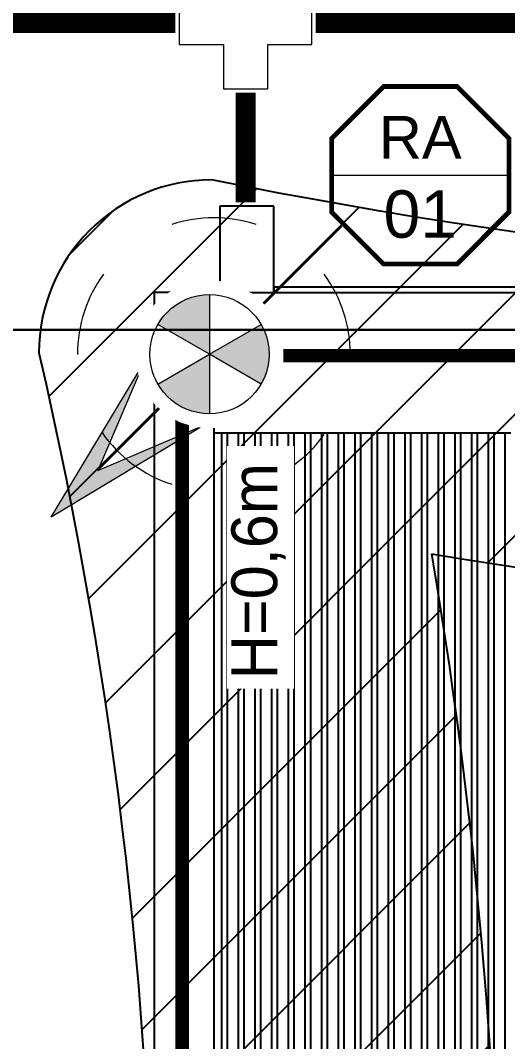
# Model space of a CAD drawing. Header units: millimetres. Extents: x -107267 to 109426, y -98906 to 83910.
# Drawn here: x -21905 to -20097, y -2639 to 1147 of the extents above; entities that cross this region are included whole.
import ezdxf
from ezdxf.enums import TextEntityAlignment as Align

# ---------------------------------------------------------------- set-up
doc = ezdxf.new("R2010")
doc.units = ezdxf.units.MM
doc.linetypes.add('ACAD_ISO10W100', pattern=[18, 12, -3, 0, -3])
doc.linetypes.add('ACAD_ISO12W100', pattern=[21, 12, -3, 0, -3, 0, -3])
for name, color, linetype in [('00 - wipout', 1, 'Continuous'), ('00 - ZONA DE PROTEÇÃO', 4, 'Continuous'), ('00 - Zona de proteção 2d', 4, 'Continuous'), ('Front View-MISC', 7, 'Continuous'), ('Top (Plan) View-MISC', 7, 'Continuous')]:
    doc.layers.add(name, color=color, linetype=linetype)
for name, color, linetype, lineweight in [('000-M3G-MALHA NOVA', 5, 'ACAD_ISO10W100', 0), ('00_m3g_spda.capt_novo', 5, 'Continuous', 9), ('00_m3g_spda_ater_cabo50', 1, 'Continuous', 9), ('00_SPDA_captacao_novo', 5, 'Continuous', 9)]:
    doc.layers.add(name, color=color, linetype=linetype, lineweight=lineweight)
doc.styles.add('ARIAL', font='arial.ttf')
doc.styles.add('PDR2.0', font='romans.shx', dxfattribs={"height": 2})

# ---------------------------------------------------------------- blocks, each defined once
blk = doc.blocks.new('*U24')
at = {"lineweight": 9, "style": 'PDR2.0'}
blk.add_text('MCDH', height=1.7, dxfattribs=at).set_placement((-3.015, 1.248))
at = {"color": 255, "lineweight": 0}
blk.add_wipeout([(-2.085, 0.773), (-2.085, -0.773), (-0.773, -0.773), (-0.773, -2.085), (0.773, -2.085), (0.773, -0.773), (2.085, -0.773), (2.085, 0.773)], dxfattribs=at)
at = {"lineweight": 9}
blk.add_lwpolyline([(-0.656, -0.656), (-0.656, -1.968), (0.656, -1.968), (0.656, -0.656), (1.968, -0.656), (1.968, 0.656), (0.656, 0.656), (-0.656, 0.656), (-1.968, 0.656), (-1.968, -0.656)], close=True, dxfattribs=at)
blk = doc.blocks.new('M3G_P_PONTOS DESC')
blk.add_wipeout([(-1.552, 3.747), (-3.747, 1.552), (-3.747, -1.552), (-1.552, -3.747), (1.552, -3.747), (3.747, -1.552), (3.747, 1.552), (1.552, 3.747)])
blk.add_wipeout([(-3.747, 1.552), (-3.747, -1.552), (-1.552, -3.747), (1.552, -3.747), (3.747, -1.552), (3.747, 1.552), (1.552, 3.747), (-1.552, 3.747)])
blk.add_line((-3.747, 0), (3.747, 0))
at = {"const_width": 0.2}
blk.add_lwpolyline([(3.747, 1.552), (1.552, 3.747), (-1.552, 3.747), (-3.747, 1.552), (-3.747, -1.552), (-1.552, -3.747), (1.552, -3.747), (3.747, -1.552)], close=True, dxfattribs=at)
at = {"style": 'ARIAL'}
for tag, height, p in [('PREDIO', 2.3, (0, 0.704)), ('PONTO', 2, (0, -2.639))]:
    blk.add_attdef(tag, text='', height=height, dxfattribs=at).set_placement(p, align=Align.CENTER)
blk = doc.blocks.new('*U274')
at = {"lineweight": 9}
h = blk.add_hatch(color=256, dxfattribs=at)
h.dxf.hatch_style = 1
h.paths.add_polyline_path([(-4.834, -4.833), (-2.095, -0.287), (-3.443, -3.444), (-0.284, -2.101)])
for p, q in [((0, 0), (3.796, 3.792)), ((-3.443, -3.444), (-0.854, -0.856))]:
    blk.add_line(p, q, dxfattribs=at)
blk.add_lwpolyline([(-4.834, -4.833), (-2.095, -0.287), (-3.443, -3.444), (-0.284, -2.101)], close=True, dxfattribs=at)
for start, end in [(72, 108), (144, 180), (0, 36), (214.9534, 252), (288, 324)]:
    blk.add_arc((0, 0), 4.051, start, end, dxfattribs=at)
at = {"layer": '00_m3g_spda_ater_cabo50', "linetype": 'ACAD_ISO12W100', "ltscale": 75, "const_width": 0.375}
blk.add_lwpolyline([(0, 0), (-0.597, 0)], dxfattribs=at)
blk.add_attdef('METROS', text='', height=1.7).set_placement((-4.913, 3.845), align=Align.BOTTOM_LEFT)
at = {"color": 255, "lineweight": 0}
blk.add_wipeout([(0.24, -1.362), (0.692, -1.198), (1.059, -0.889), (1.3, -0.473), (1.383, 0), (1.3, 0.473), (1.059, 0.889), (0.692, 1.198), (0.24, 1.362), (-0.24, 1.362), (-0.692, 1.198), (-1.059, 0.889), (-1.3, 0.473), (-1.383, 0), (-1.3, -0.473), (-1.059, -0.889), (-0.692, -1.198), (-0.24, -1.362)], dxfattribs=at)
at = {"lineweight": 9}
blk.add_circle((0, 0), 1.208, dxfattribs=at)
blk = doc.blocks.new('M3G_P_CPTOR AEREO 600')
blk.add_attdef('ALTURA', text='', height=1.7).set_placement((0.739, -2.574), align=Align.TOP_LEFT)
at = {"color": 255, "lineweight": 0}
blk.add_wipeout([(-0.23, 2.19), (-0.68, 2.094), (-1.101, 1.907), (-1.473, 1.636), (-1.781, 1.294), (-2.012, 0.896), (-2.154, 0.458), (-2.202, 0), (-2.154, -0.458), (-2.012, -0.896), (-1.781, -1.294), (-1.473, -1.636), (-1.101, -1.907), (-0.68, -2.094), (-0.23, -2.19), (0.23, -2.19), (0.68, -2.094), (1.101, -1.907), (1.473, -1.636), (1.781, -1.294), (2.012, -0.896), (2.154, -0.458), (2.202, 0), (2.154, 0.458), (2.012, 0.896), (1.781, 1.294), (1.473, 1.636), (1.101, 1.907), (0.68, 2.094), (0.23, 2.19)], dxfattribs=at)
at = {"lineweight": 9}
h = blk.add_hatch(color=256, dxfattribs=at)
h.dxf.hatch_style = 1
h.paths.add_polyline_path([(0.884, 1.532, 0.267949), (-0.884, 1.532), (0, 0)])
h.paths.add_polyline_path([(-1.769, 0, 0.267949), (-0.884, -1.532), (0, 0)])
h.paths.add_polyline_path([(0.884, -1.532, 0.267949), (1.769, 0), (0, 0)])
for p, q in [((0, 0), (-0.884, 1.532)), ((0.884, 1.532), (0, 0)), ((-1.769, 0), (0, 0)), ((0, 0), (-0.884, -1.532)), ((0.884, -1.532), (0, 0)), ((0, 0), (1.769, 0))]:
    blk.add_line(p, q, dxfattribs=at)
blk.add_circle((0, 0), 1.769, dxfattribs=at)
blk = doc.blocks.new('*U349')
at = {"layer": 'Top (Plan) View-MISC', "color": 0, "linetype": 'ByBlock', "lineweight": -2}
for p, q in [((-20964.8, 458.1), (-21164.8, 458.1)), ((-21164.8, 458.1), (-21164.8, 138.1)), ((-20964.8, 138.1), (-20964.8, 458.1))]:
    blk.add_line(p, q, dxfattribs=at)
blk = doc.blocks.new('*U480')
at = {"layer": 'Top (Plan) View-MISC', "color": 0, "linetype": 'ByBlock', "lineweight": -2}
for p, q in [((-21407.7, -7621.9), (-21407.7, 138.1)), ((-21187.7, 138.1), (-21407.7, 138.1)), ((-21187.7, 138.1), (-21187.7, -7621.9))]:
    blk.add_line(p, q, dxfattribs=at)
blk = doc.blocks.new('*U481')
at = {"layer": 'Top (Plan) View-MISC', "color": 0, "linetype": 'ByBlock', "lineweight": -2}
for p, q in [((-21187.7, -381.9), (-21159.4, -381.9)), ((-21138.2, -381.9), (-21097.5, -381.9)), ((-21076.3, -381.9), (-21035.7, -381.9)), ((-21014.4, -381.9), (-20973.8, -381.9)), ((-20952.5, -381.9), (-20911.9, -381.9)), ((-20890.6, -381.9), (-20850, -381.9)), ((-20828.7, -381.9), (-20788.1, -381.9)), ((-20766.8, -381.9), (-20726.2, -381.9)), ((-20704.9, -381.9), (-20664.3, -381.9)), ((-20643.1, -381.9), (-20602.4, -381.9)), ((-20581.2, -381.9), (-20540.5, -381.9)), ((-20519.3, -381.9), (-20478.6, -381.9)), ((-20457.4, -381.9), (-20416.7, -381.9)), ((-20395.5, -381.9), (-20354.8, -381.9)), ((-20333.6, -381.9), (-20292.9, -381.9)), ((-20271.7, -381.9), (-20231, -381.9)), ((-20209.8, -381.9), (-20169.1, -381.9)), ((-20147.9, -381.9), (-20107.2, -381.9))]:
    blk.add_line(p, q, dxfattribs=at)
blk = doc.blocks.new('*U482')
at = {"layer": 'Top (Plan) View-MISC', "color": 0, "linetype": 'ByBlock', "lineweight": -2}
for p, q in [((-21187.7, 138.1), (23428.9, 138.1)), ((-21187.7, -381.9), (-21159.4, -381.9)), ((-21138.2, -381.9), (-21097.5, -381.9)), ((-21076.3, -381.9), (-21035.7, -381.9)), ((-21014.4, -381.9), (-20973.8, -381.9)), ((-20952.5, -381.9), (-20911.9, -381.9)), ((-20890.6, -381.9), (-20850, -381.9)), ((-20828.7, -381.9), (-20788.1, -381.9)), ((-20766.8, -381.9), (-20726.2, -381.9)), ((-20704.9, -381.9), (-20664.3, -381.9)), ((-20643.1, -381.9), (-20602.4, -381.9)), ((-20581.2, -381.9), (-20540.5, -381.9)), ((-20519.3, -381.9), (-20478.6, -381.9)), ((-20457.4, -381.9), (-20416.7, -381.9)), ((-20395.5, -381.9), (-20354.8, -381.9)), ((-20333.6, -381.9), (-20292.9, -381.9)), ((-20271.7, -381.9), (-20231, -381.9)), ((-20209.8, -381.9), (-20169.1, -381.9)), ((-20147.9, -381.9), (-20107.2, -381.9))]:
    blk.add_line(p, q, dxfattribs=at)
blk = doc.blocks.new('*U1066')
at = {"layer": 'Top (Plan) View-MISC', "color": 0, "linetype": 'ByBlock', "lineweight": -2}
for p, q in [((-21159.4, -381.9), (-21138.2, -381.9)), ((-21159.4, -381.9), (-21159.4, -7621.9)), ((-21138.2, -381.9), (-21138.2, -7621.9)), ((-21097.5, -381.9), (-21076.3, -381.9)), ((-21097.5, -381.9), (-21097.5, -7621.9)), ((-21076.3, -381.9), (-21076.3, -7621.9)), ((-21035.7, -381.9), (-21014.4, -381.9)), ((-21035.7, -381.9), (-21035.7, -7621.9)), ((-21014.4, -381.9), (-21014.4, -7621.9)), ((-20973.8, -381.9), (-20973.8, -7621.9)), ((-20973.8, -381.9), (-20952.5, -381.9)), ((-20952.5, -381.9), (-20952.5, -7621.9)), ((-20911.9, -381.9), (-20911.9, -7621.9)), ((-20911.9, -381.9), (-20890.6, -381.9)), ((-20890.6, -381.9), (-20890.6, -7621.9)), ((-20850, -381.9), (-20828.7, -381.9)), ((-20850, -381.9), (-20850, -7621.9)), ((-20828.7, -381.9), (-20828.7, -7621.9)), ((-20788.1, -381.9), (-20788.1, -7621.9)), ((-20788.1, -381.9), (-20766.8, -381.9)), ((-20766.8, -381.9), (-20766.8, -7621.9)), ((-20726.2, -381.9), (-20704.9, -381.9)), ((-20726.2, -381.9), (-20726.2, -7621.9)), ((-20704.9, -381.9), (-20704.9, -7621.9)), ((-20664.3, -381.9), (-20643.1, -381.9)), ((-20664.3, -381.9), (-20664.3, -7621.9)), ((-20643.1, -381.9), (-20643.1, -7621.9)), ((-20602.4, -381.9), (-20581.2, -381.9)), ((-20602.4, -381.9), (-20602.4, -7621.9)), ((-20581.2, -381.9), (-20581.2, -7621.9)), ((-20540.5, -381.9), (-20519.3, -381.9)), ((-20540.5, -381.9), (-20540.5, -7621.9)), ((-20519.3, -381.9), (-20519.3, -7621.9)), ((-20478.6, -381.9), (-20478.6, -7621.9)), ((-20478.6, -381.9), (-20457.4, -381.9)), ((-20457.4, -381.9), (-20457.4, -7621.9)), ((-20416.7, -381.9), (-20416.7, -7621.9)), ((-20416.7, -381.9), (-20395.5, -381.9)), ((-20395.5, -381.9), (-20395.5, -7621.9)), ((-20354.8, -381.9), (-20333.6, -381.9)), ((-20354.8, -381.9), (-20354.8, -7621.9)), ((-20333.6, -381.9), (-20333.6, -7621.9)), ((-20292.9, -381.9), (-20271.7, -381.9)), ((-20292.9, -381.9), (-20292.9, -7621.9)), ((-20271.7, -381.9), (-20271.7, -7621.9)), ((-20231, -381.9), (-20209.8, -381.9)), ((-20231, -381.9), (-20231, -7621.9)), ((-20209.8, -381.9), (-20209.8, -7621.9)), ((-20169.1, -381.9), (-20169.1, -7621.9)), ((-20169.1, -381.9), (-20147.9, -381.9)), ((-20147.9, -381.9), (-20147.9, -7621.9)), ((-20107.2, -381.9), (-20086, -381.9)), ((-20107.2, -381.9), (-20107.2, -7621.9))]:
    blk.add_line(p, q, dxfattribs=at)
blk = doc.blocks.new('*U1067')
at = {"layer": 'Top (Plan) View-MISC', "color": 0, "linetype": 'ByBlock', "lineweight": -2}
for p, q in [((-20964.8, 158.1), (-20964.8, 138.1)), ((-18164.4, 158.1), (-20964.8, 158.1))]:
    blk.add_line(p, q, dxfattribs=at)
blk = doc.blocks.new('*U1106')
at = {"layer": 'Top (Plan) View-MISC', "color": 0, "linetype": 'ByBlock', "lineweight": -2}
for p, q in [((-21307.2, 7), (-21307.2, 15.6)), ((-21307.2, 15.6), (-21288.2, 15.6)), ((-21307.2, 7), (-21288.2, 7)), ((-21288.2, 7), (-21288.2, 15.6))]:
    blk.add_line(p, q, dxfattribs=at)
blk = doc.blocks.new('*U1215')
at = {"layer": 'Front View-MISC', "color": 0, "linetype": 'ByBlock', "lineweight": -2}
for p, q in [((-21407.7, 0), (-21407.7, 0, 3450)), ((-20887.7, 0), (-20887.7, 0, 3450))]:
    blk.add_line(p, q, dxfattribs=at)
blk = doc.blocks.new('*U1222')
at = {"layer": 'Front View-MISC', "color": 0, "linetype": 'ByBlock', "lineweight": -2}
for p, q in [((-21407.7, 0, 3450), (-13407.5, 0, 3450)), ((-21407.7, 0, 3450), (-21407.7, 0, 4300)), ((-21407.7, 0, 4300), (-13407.5, 0, 4300))]:
    blk.add_line(p, q, dxfattribs=at)
blk = doc.blocks.new('*U1223')
at = {"layer": 'Front View-MISC', "color": 0, "linetype": 'ByBlock', "lineweight": -2}
for p, q in [((-13089.6, 0), (-24352.8, 0)), ((-13089.6, 0, -100), (-24352.8, 0, -100))]:
    blk.add_line(p, q, dxfattribs=at)
blk = doc.blocks.new('*U1305')
at = {"layer": 'Front View-MISC', "color": 0, "linetype": 'ByBlock', "lineweight": -2}
for p, q in [((-21407.7, 0, 4920.1), (-21407.7, 0, 4300)), ((-21407.7, 0, 4920.1), (-21407.7, 0, 5300)), ((-21187.7, 0, 4920.1), (-21407.7, 0, 4920.1)), ((-21407.7, 0, 4300), (-21187.7, 0, 4300)), ((-21187.7, 0, 5300), (-21187.7, 0, 4920.1)), ((-21187.7, 0, 4300), (-21187.7, 0, 4920.1)), ((-21295.6, 0, 5300), (-21407.7, 0, 5300)), ((-21187.7, 0, 5300), (-21276.6, 0, 5300))]:
    blk.add_line(p, q, dxfattribs=at)
blk = doc.blocks.new('*U1306')
at = {"layer": 'Front View-MISC', "color": 0, "linetype": 'ByBlock', "lineweight": -2}
for p, q in [((-21187.7, 0, 5158), (-21159.4, 0, 5158)), ((-21138.2, 0, 5158), (-21097.5, 0, 5158)), ((-21076.3, 0, 5158), (-21035.7, 0, 5158)), ((-21014.4, 0, 5158), (-20973.8, 0, 5158)), ((-20952.5, 0, 5158), (-20911.9, 0, 5158)), ((-20890.6, 0, 5158), (-20850, 0, 5158)), ((-20828.7, 0, 5158), (-20788.1, 0, 5158)), ((-20766.8, 0, 5158), (-20726.2, 0, 5158)), ((-20704.9, 0, 5158), (-20664.3, 0, 5158)), ((-20643.1, 0, 5158), (-20602.4, 0, 5158)), ((-20581.2, 0, 5158), (-20540.5, 0, 5158)), ((-20519.3, 0, 5158), (-20478.6, 0, 5158)), ((-20457.4, 0, 5158), (-20416.7, 0, 5158)), ((-20395.5, 0, 5158), (-20354.8, 0, 5158)), ((-20333.6, 0, 5158), (-20292.9, 0, 5158)), ((-20271.7, 0, 5158), (-20231, 0, 5158)), ((-20209.8, 0, 5158), (-20169.1, 0, 5158)), ((-20147.9, 0, 5158), (-20107.2, 0, 5158))]:
    blk.add_line(p, q, dxfattribs=at)
blk = doc.blocks.new('*U1308')
at = {"layer": 'Front View-MISC', "color": 0, "linetype": 'ByBlock', "lineweight": -2}
for p, q in [((-21187.7, 0, 4300), (-13407.5, 0, 4300)), ((-21187.7, 0, 4920.1), (-13407.5, 0, 4920.1)), ((-21187.7, 0, 4300), (-21187.7, 0, 4920.1))]:
    blk.add_line(p, q, dxfattribs=at)
blk = doc.blocks.new('*U1891')
at = {"layer": 'Front View-MISC', "color": 0, "linetype": 'ByBlock', "lineweight": -2}
for p, q in [((-21159.4, 0, 5166.4), (-21138.2, 0, 5166.4)), ((-21159.4, 0, 5166.4), (-21159.4, 0, 4920.1)), ((-21138.2, 0, 5166.4), (-21138.2, 0, 4920.1)), ((-21097.5, 0, 5166.4), (-21076.3, 0, 5166.4)), ((-21097.5, 0, 5166.4), (-21097.5, 0, 4920.1)), ((-21076.3, 0, 5166.4), (-21076.3, 0, 4920.1)), ((-21035.7, 0, 5166.4), (-21014.4, 0, 5166.4)), ((-21035.7, 0, 5166.4), (-21035.7, 0, 4920.1)), ((-21014.4, 0, 5166.4), (-21014.4, 0, 4920.1)), ((-20973.8, 0, 5166.4), (-20973.8, 0, 4920.1)), ((-20973.8, 0, 5166.4), (-20952.5, 0, 5166.4)), ((-20952.5, 0, 5166.4), (-20952.5, 0, 4920.1)), ((-20911.9, 0, 5166.4), (-20911.9, 0, 4920.1)), ((-20911.9, 0, 5166.4), (-20890.6, 0, 5166.4)), ((-20890.6, 0, 5166.4), (-20890.6, 0, 4920.1)), ((-20850, 0, 5166.4), (-20828.7, 0, 5166.4)), ((-20850, 0, 5166.4), (-20850, 0, 4920.1)), ((-20828.7, 0, 5166.4), (-20828.7, 0, 4920.1)), ((-20788.1, 0, 5166.4), (-20788.1, 0, 4920.1)), ((-20788.1, 0, 5166.4), (-20766.8, 0, 5166.4)), ((-20766.8, 0, 5166.4), (-20766.8, 0, 4920.1)), ((-20726.2, 0, 5166.4), (-20704.9, 0, 5166.4)), ((-20726.2, 0, 5166.4), (-20726.2, 0, 4920.1)), ((-20704.9, 0, 5166.4), (-20704.9, 0, 4920.1)), ((-20664.3, 0, 5166.4), (-20643.1, 0, 5166.4)), ((-20664.3, 0, 5166.4), (-20664.3, 0, 4920.1)), ((-20643.1, 0, 5166.4), (-20643.1, 0, 4920.1)), ((-20602.4, 0, 5166.4), (-20581.2, 0, 5166.4)), ((-20602.4, 0, 5166.4), (-20602.4, 0, 4920.1)), ((-20581.2, 0, 5166.4), (-20581.2, 0, 4920.1)), ((-20540.5, 0, 5166.4), (-20519.3, 0, 5166.4)), ((-20540.5, 0, 5166.4), (-20540.5, 0, 4920.1)), ((-20519.3, 0, 5166.4), (-20519.3, 0, 4920.1)), ((-20478.6, 0, 5166.4), (-20478.6, 0, 4920.1)), ((-20478.6, 0, 5166.4), (-20457.4, 0, 5166.4)), ((-20457.4, 0, 5166.4), (-20457.4, 0, 4920.1)), ((-20416.7, 0, 5166.4), (-20416.7, 0, 4920.1)), ((-20416.7, 0, 5166.4), (-20395.5, 0, 5166.4)), ((-20395.5, 0, 5166.4), (-20395.5, 0, 4920.1)), ((-20354.8, 0, 5166.4), (-20333.6, 0, 5166.4)), ((-20354.8, 0, 5166.4), (-20354.8, 0, 4920.1)), ((-20333.6, 0, 5166.4), (-20333.6, 0, 4920.1)), ((-20292.9, 0, 5166.4), (-20271.7, 0, 5166.4)), ((-20292.9, 0, 5166.4), (-20292.9, 0, 4920.1)), ((-20271.7, 0, 5166.4), (-20271.7, 0, 4920.1)), ((-20231, 0, 5166.4), (-20209.8, 0, 5166.4)), ((-20231, 0, 5166.4), (-20231, 0, 4920.1)), ((-20209.8, 0, 5166.4), (-20209.8, 0, 4920.1)), ((-20169.1, 0, 5166.4), (-20169.1, 0, 4920.1)), ((-20169.1, 0, 5166.4), (-20147.9, 0, 5166.4)), ((-20147.9, 0, 5166.4), (-20147.9, 0, 4920.1)), ((-20107.2, 0, 5166.4), (-20086, 0, 5166.4)), ((-20107.2, 0, 5166.4), (-20107.2, 0, 4920.1))]:
    blk.add_line(p, q, dxfattribs=at)
blk = doc.blocks.new('*U1924')
at = {"layer": 'Front View-MISC', "color": 0, "linetype": 'ByBlock', "lineweight": -2}
for p, q in [((-21307.2, 0, 5300), (-21307.2, 0, 5877.1)), ((-21295.6, 0, 5300), (-21307.2, 0, 5300)), ((-21307.2, 0, 5877.1), (-21288.2, 0, 5903.8)), ((-21288.2, 0, 5903.8), (-21288.2, 0, 5519.4))]:
    blk.add_line(p, q, dxfattribs=at)
blk = doc.blocks.new('*U1933')
at = {"layer": 'Front View-MISC', "color": 0, "linetype": 'ByBlock', "lineweight": -2}
for p, q in [((-21295.6, 0, 4932), (-21295.6, 0, 5509.1)), ((-21276.6, 0, 4932), (-21295.6, 0, 4932)), ((-21295.6, 0, 5509.1), (-21276.6, 0, 5535.8)), ((-21276.6, 0, 5535.8), (-21276.6, 0, 4932))]:
    blk.add_line(p, q, dxfattribs=at)

msp = doc.modelspace()

# ---------------------------------------------------------------- linework, layer by layer
at = {"layer": '00 - ZONA DE PROTEÇÃO', "elevation": 6590}
msp.add_lwpolyline([(-20379.7, -831.6, -0.092198), (-20481.7, -7424.5, -0.142702), (-20156.9, -9561, -0.116887), (-12766.5, -9913.6, -0.160127), (-12232.6, -14126.3, -0.090083), (-3142, -14299.9, -0.093024), (6816.6, -14301.6, -0.092477), (16761.1, -14291.3, -0.112262), (22635.2, -14069.1, -0.113812), (22847, -7584.3, -0.085608), (22506.3, -522.8, -0.098139), (16863.1, -739.3, -0.108059), (6855.6, -738.1, -0.082902), (-3150.3, -732.3, -0.083475), (-13141.3, -732.3, -0.088905)], format="xyb", close=True, dxfattribs=at)
at = {"layer": '00_m3g_spda_ater_cabo50', "linetype": 'ACAD_ISO12W100', "lineweight": -2, "const_width": 75}
msp.add_lwpolyline([(-22409.7, 1138.1), (-22409.7, -11569.8), (-14407.5, -11569.8), (-14407.5, -16061.9), (24648.9, -16061.9), (24648.9, 1138.1), (-2214.8, 1138.1), (-2214.8, 4938.1), (-7364.8, 4938.1), (-7364.8, 1138.1)], close=True, dxfattribs=at)
msp.add_lwpolyline([(-21069.6, 473.1), (-21069.7, 1213.7)], dxfattribs=at)

# ---------------------------------------------------------------- next in the draw order: block references
at = {"layer": '00_m3g_spda.capt_novo', "xscale": 125, "yscale": 125, "zscale": 125}
msp.add_blockref('*U274', (-21187.5, -91.1), dxfattribs=at)

# ---------------------------------------------------------------- next in the draw order: linework, layer by layer
at = {"layer": '000-M3G-MALHA NOVA', "ltscale": 0.5, "const_width": 50}
msp.add_lwpolyline([(-21305, -95.6), (23538.6, -97.6), (23547.6, -14971.9), (23207.9, -14971.9), (-13075, -14971.9), (-13130.7, -14971.9), (-13295, -14971.9), (-13295, -10508.5), (-13295, -10455), (-21305, -10455), (-21305, -95.6)], close=True, dxfattribs=at)

# ---------------------------------------------------------------- next in the draw order: block references
at = {"layer": '00_m3g_spda.capt_novo'}
ref = msp.add_blockref('M3G_P_PONTOS DESC', (-20421.5, 573.2), dxfattribs=dict(at, xscale=87.84732026491085, yscale=87.84732026491085, zscale=87.84732026491085))
ref.add_attrib('PONTO', '01', dxfattribs={"layer": '0', "height": 175.69, "style": 'ARIAL'}).set_placement((-20421.5, 341.4), align=Align.CENTER)
ref.add_attrib('PREDIO', 'RA', dxfattribs={"layer": '0', "height": 158.13, "style": 'ARIAL'}).set_placement((-20421.5, 635), align=Align.CENTER)
at = {"layer": 'Top (Plan) View-MISC'}
for name in ['*U349', '*U1067', '*U480', '*U482', '*U1106', '*U481', '*U1066']:
    msp.add_blockref(name, (0, 0), dxfattribs=at)

# ---------------------------------------------------------------- next in the draw order: hatches: boundary and pattern name
at = {"layer": '00 - ZONA DE PROTEÇÃO'}
h = msp.add_hatch(dxfattribs=at)
h.set_pattern_fill('ANSI31', color=256, scale=100)
h.paths.add_polyline_path([(-13707.5, -10990.4, -0.186516), (-13820.6, -14966.5, 0.414214), (-13179.3, -15607.9, -0.104933), (-3151, -15607.9, -0.09784), (6816.5, -15607.9, -0.097708), (16816.5, -15607.9, -0.143023), (23528.8, -15599.5, 0.414214), (24170.1, -14958.2, -0.142426), (24170.1, -7613.3, -0.10484), (23957.5, 478.5, 0.414214), (23316.2, 1119.8, -0.093557), (16807.7, 577.3, -0.082777), (6855.7, 562.6, -0.082236), (-3141.3, 575.6, -0.08359), (-13132.3, 575.6, -0.101166), (-21195.5, 556.2, 0.414214), (-21836.8, -85.1, -0.113967), (-21836.8, -7622.3, -0.301912), (-21836.8, -10478, 0.414214), (-21195.5, -11119.4, -0.128973)])
h.paths.add_polyline_path([(-20156.9, -9561, 0.142702), (-20481.7, -7424.5, 0.092198), (-20379.7, -831.6, 0.088905), (-13141.3, -732.3, 0.083475), (-3150.3, -732.3, 0.082902), (6855.6, -738.1, 0.108059), (16863.1, -739.3, 0.098139), (22506.3, -522.8, 0.085608), (22847, -7584.3, 0.113812), (22635.2, -14069.1, 0.112262), (16761.1, -14291.3, 0.092477), (6816.6, -14301.6, 0.093024), (-3142, -14299.9, 0.090083), (-12232.6, -14126.3, 0.160127), (-12766.5, -9913.6, 0.116887)], flags=16)

# ---------------------------------------------------------------- next in the draw order: linework, layer by layer
at = {"layer": '00 - ZONA DE PROTEÇÃO', "elevation": 6590}
msp.add_lwpolyline([(-21836.8, -85.1, -0.113967), (-21836.8, -7622.3, -0.301912), (-21836.8, -10478, 0.414214), (-21195.5, -11119.4, -0.128973), (-13707.5, -10990.4, -0.186516), (-13820.6, -14966.5, 0.414214), (-13179.3, -15607.9, -0.104933), (-3151, -15607.9, -0.09784), (6816.5, -15607.9, -0.097708), (16816.5, -15607.9, -0.143023), (23528.8, -15599.5, 0.414214), (24170.1, -14958.2, -0.142426), (24170.1, -7613.3, -0.10484), (23957.5, 478.5, 0.414214), (23316.2, 1119.8, -0.093557), (16807.7, 577.3, -0.082777), (6855.7, 562.6, -0.082236), (-3141.3, 575.6, -0.08359), (-13132.3, 575.6, -0.101166), (-21195.5, 556.2, 0.414214)], format="xyb", close=True, dxfattribs=at)

# ---------------------------------------------------------------- next in the draw order: block references
at = {"layer": '00_m3g_spda_ater_cabo50', "xscale": 125, "yscale": 125, "zscale": 125}
msp.add_blockref('*U24', (-21069.7, 1139.8, -6590), dxfattribs=at)

# ---------------------------------------------------------------- next in the draw order: wipeouts: each hides what was drawn before it
msp.add_wipeout([(-21138.2, -430.6), (-20890.6, -430.6), (-20890.6, -1331.1), (-21138.2, -1331.1)]).dxf.layer = '00 - wipout'

# ---------------------------------------------------------------- next in the draw order: block references
at = {"layer": '00_SPDA_captacao_novo'}
ref = msp.add_blockref('M3G_P_CPTOR AEREO 600', (-21203.7, -90.5, 6590), dxfattribs=dict(at, xscale=125, yscale=125, zscale=125, rotation=269.9999999999999))
ref.add_attrib('ALTURA', 'H=0,6m', dxfattribs={"layer": '0', "height": 170, "rotation": 90}).set_placement((-21122.5, -1296.4), align=Align.TOP_LEFT)

# ---------------------------------------------------------------- next in the draw order: linework, layer by layer
at = {"layer": '00 - ZONA DE PROTEÇÃO', "extrusion": (0, -1, 0)}
for centre in [(-9041.5, 65477.8), (659.7, 64665.5), (1814.4, 65554.8), (2162.4, 65536.4), (11887.6, 65560), (18994, 65730.5), (-47266.8, 59988.1), (-19952.8, 65889)]:
    msp.add_circle(centre, 60000, dxfattribs=at)
at = {"layer": '00 - Zona de proteção 2d', "extrusion": (0, -1, 0)}
msp.add_lwpolyline([(-47266.8, -11.9, 0.112418), (-21288.2, 5903.8, 0.033813), (-13144.1, 6274.9, 0.01688), (-9173.6, 5476.7, 0.024897), (-3121.5, 5769.5), (-1184.9, 5629.8, 0.039441), (6878.1, 5768.8, 0.041832), (16878.5, 5769.5, 0.028072), (23548.4, 5903.6, 0.112715), (49677.2, 0)], format="xyb", dxfattribs=at)

# ---------------------------------------------------------------- next in the draw order: block references
at = {"layer": 'Front View-MISC'}
for name in ['*U1223', '*U1215', '*U1222', '*U1305', '*U1306', '*U1308', '*U1891']:
    msp.add_blockref(name, (0, 0), dxfattribs=at)
at = {"layer": 'Front View-MISC', "color": 5}
for name in ['*U1933', '*U1924']:
    msp.add_blockref(name, (0, 0), dxfattribs=at)

doc.saveas('drawing.dxf')
